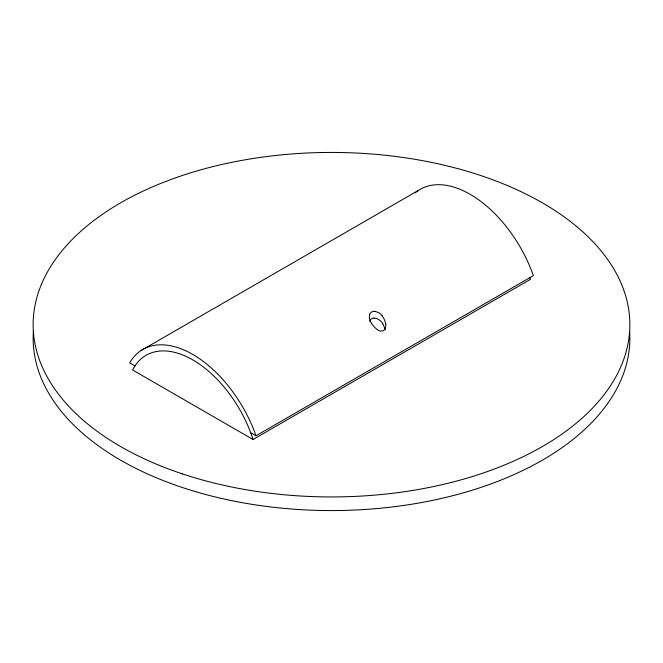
<?xml version="1.0" encoding="UTF-8"?>
<svg xmlns="http://www.w3.org/2000/svg" width="663" height="663" viewBox="0 0 663 663"><rect width="100%" height="100%" fill="white"/><g stroke="black" fill="none" stroke-linecap="round" stroke-linejoin="round"><path stroke-width="0.99" d="M369.689 314.27L369.332 318.298L371.181 323.279M369.656 321.141L370.219 320.072A6.771 5.503 48.4 0 1 374.007 318.066M141.153 350.487L418.502 190.356M250.664 432.69L256.001 435.773L533.359 275.651A100.146 57.822 60 0 0 415.171 192.85M253.034 439.511A93.466 53.968 60 0 0 192.825 359.91A93.466 53.968 60 0 0 132.617 369.987L253.034 439.511L530.383 279.38A93.466 53.968 60 0 0 529.803 277.615M374.015 318.091C377.794 318.074 380.96 320.842 382.965 323.826M375.208 311.37L378.963 312.737L382.385 315.754M134.987 365.91L129.641 362.827A100.146 57.822 60 0 1 192.825 354.465A100.146 57.822 60 0 1 256.001 435.773M377.288 329.776L380.206 331.011L382.708 330.945A5.71 4.658 64.1 0 0 384.126 330.116L385.601 327.539L385.874 324.34M629.61 331.384A298.35 172.247 0 0 1 331.5 510.568A298.35 172.247 0 0 1 33.39 331.384M382.675 324.016A16.053 14.056 60.9 0 1 385.153 329.776M382.153 315.953A14.155 12.199 53.7 0 1 385.617 324.331M369.664 314.262A7.16 5.81 44.5 0 1 375.208 311.295M377.363 329.561A14.047 10.069 53.7 0 1 371.479 323.146M182.325 473.863A298.35 172.247 0 0 0 629.85 324.688A298.35 172.247 0 0 0 182.325 175.513A298.35 172.247 0 0 0 182.325 473.863"/></g></svg>
